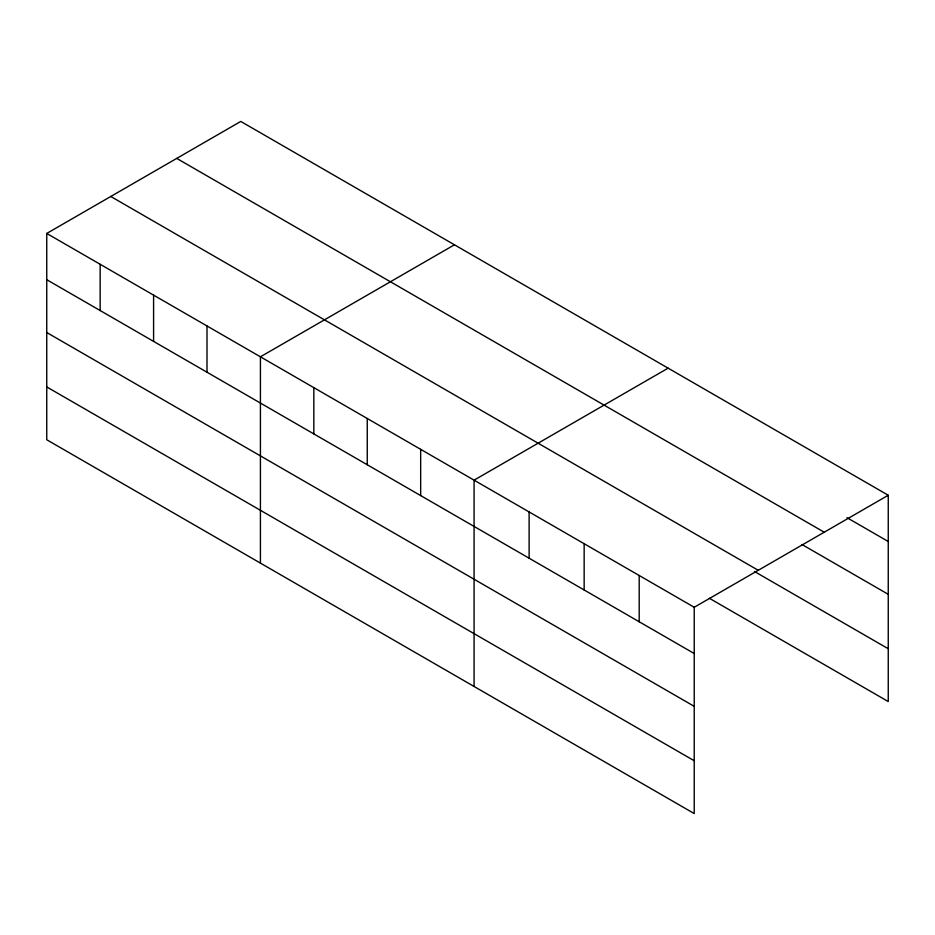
<?xml version="1.0" encoding="UTF-8"?>
<svg xmlns="http://www.w3.org/2000/svg" width="935" height="935" viewBox="0 0 935 935"><rect width="100%" height="100%" fill="white"/><g stroke="black" fill="none" stroke-linecap="round" stroke-linejoin="round"><path stroke-width="1.4" d="M46.75 233.446L694.226 607.271L694.226 813.567L46.75 439.754L46.75 233.446L240.774 121.433L888.25 495.246L888.25 701.554L709.385 598.283M454.445 244.795L260.421 356.808L260.421 563.115M668.104 368.156L474.08 480.169L474.08 686.465M694.226 607.271L888.25 495.246M846.97 517.674L888.25 541.505M176.75 158.401L824.226 532.214M801.949 544.497L888.25 594.321M110.774 196.479L758.25 570.303M754.416 571.472L888.25 648.738M46.75 279.705L694.226 653.53M46.75 332.521L694.226 706.334M46.75 386.938L694.226 760.751M639.189 575.492L639.189 621.752M584.153 543.714L584.153 589.973M529.116 511.948L529.116 558.207M420.668 449.326L420.668 495.585M367.256 418.494L367.256 464.742M313.833 387.651L313.833 433.91M206.997 325.964L206.997 372.224M153.585 295.133L153.585 341.392M100.162 264.289L100.162 310.549"/></g></svg>
